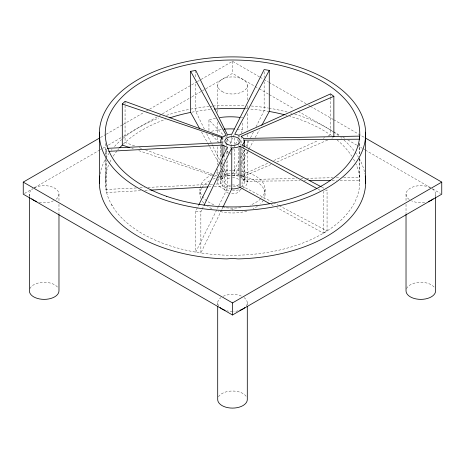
<?xml version="1.0" encoding="UTF-8"?>
<svg xmlns="http://www.w3.org/2000/svg" width="465" height="465" viewBox="0 0 465 465"><rect width="100%" height="100%" fill="white"/><g stroke="black" fill="none" stroke-linecap="round" stroke-linejoin="round"><path stroke-width="0.35" stroke-dasharray="2.33 1.74" d="M105.95 159.931L105.95 189.476L106.619 192.533A127.247 73.464 0 0 0 195.724 252.129L200.857 252.954L200.857 211.883L201.798 209.918M202.118 209.267L203.693 206.001M221.666 209.831L200.857 252.954A127.247 73.464 0 0 0 359.718 180.257L359.497 158.449M221.979 209.18L222.927 207.221M218.486 206.344L195.724 252.129L195.724 211.052L198.607 205.251M218.806 205.699L227.461 188.284L227.461 158.623M230.378 143.848L230.378 142.43L232.651 137.89M232.977 137.245L234.273 134.652M232.651 149.974L233.302 148.678M235.575 144.144L238.818 137.663M239.144 137.018L239.795 135.722M241.091 133.13L242.713 129.892L242.713 121.359M238.882 161.059L231.756 175.282L234.72 175.392A11.834 6.836 0 0 1 238.841 176.334L238.841 146.789M240.504 157.827L244.387 150.073M246.334 146.196L248.92 141.023M250.542 137.791L253.46 131.973M256.046 126.8L264.143 110.641L264.143 81.817M238.824 167.795L234.72 175.392L234.72 145.127M240.533 164.633L247.38 151.974M247.723 151.34L248.746 149.439M249.089 148.812L253.198 141.215M255.25 137.419L259.354 129.822M123.219 144.191L125.062 142.435A127.247 73.464 0 0 1 165.284 119.418M230.28 175.392A11.834 6.836 0 0 0 227.461 175.921L226.159 176.334A11.834 6.836 0 0 0 222.921 178.083L222.125 178.81L214.289 176.159M241.132 186.779L242.079 186.122A11.834 6.836 0 0 0 244.241 181.245L244.241 150.259M100.539 137.477L105.567 134.577M106.194 134.216L122.533 124.783M123.161 124.417L143.9 112.449M146.411 110.996L148.928 109.542M149.556 109.182L191.028 85.24M191.656 84.874L196.683 81.974M197.311 81.608L200.45 79.794M201.083 79.434L232.5 61.293L259.522 76.894M24.482 193.475L32.48 188.854M34.34 187.779L99.626 150.09M100.254 149.724L102.137 148.637M102.765 148.277L107.787 145.376M108.415 145.016L122.853 136.681M123.481 136.315L158.635 116.023M159.263 115.657L161.774 114.21M162.401 113.844L191.278 97.173M191.906 96.813L205.088 89.199M205.716 88.838L232.5 73.377L258.656 88.478M323.297 233.134L327.064 230.954L327.064 189.883L323.297 192.057L323.297 233.134L276.902 207.628M239.504 176.037L267.869 163.238M273.809 160.559L318.014 140.622M323.291 138.245L324.611 137.646M327.906 136.158L330.545 134.972L333.306 136.977M270.932 164.552L241.132 177.427L240.045 176.84M276.896 161.977L327.895 139.953M331.871 138.239L333.196 137.669M191.917 112.181L195.724 111.466A127.247 73.464 0 0 1 211.279 109.362M105.95 155.606L105.95 148.405L106.619 151.456L108.06 151.375M140.57 190.662L106.619 192.533L106.619 160.82M144.906 190.418L149.242 190.179M208.477 186.918L211.366 186.756M214.255 186.599L222.921 186.122L222.921 168.719M136.35 187.976L105.95 189.476A127.247 73.464 0 0 1 109.659 162.634M139.971 187.802L144.313 187.587M147.928 187.407L209.453 184.373M210.18 184.338L213.075 184.198M215.969 184.053L221.038 183.803L221.038 172.271M241.132 147.882L241.132 177.427A11.834 6.836 0 0 1 243.503 179.589L296.426 178.49M300.774 178.403L302.953 178.357M306.575 178.281L332.673 177.74M336.3 177.665L339.921 177.589M343.548 177.514L359.497 177.188A127.247 73.464 0 0 0 355.882 163.825M243.503 146.44L243.503 179.589L244.241 181.245L300.163 180.769M303.796 180.74L307.429 180.705M332.12 180.496L336.48 180.461M340.113 180.426L359.718 180.257M269.276 111.466L264.143 110.641A127.247 73.464 0 0 0 249.106 108.961M195.724 211.052L200.857 211.883M131.909 148.312L133.286 148.777M138.773 150.637L213.598 175.927M134.577 145.9L125.062 142.435L125.062 104.962M139.331 147.632L142.732 148.87M145.452 149.864L214.092 174.869M214.766 175.113L222.921 178.083M321.949 187.186L323.867 188.197M272.746 202.304L242.079 186.122L242.079 147.207M273.385 202.641L278.5 205.338M279.14 205.675L327.064 230.954M318.211 189.261L320.118 190.307M271.182 204.484L273.728 205.885M260.15 77.254L263.289 79.073M263.917 79.434L268.317 81.974M268.944 82.334L306.022 103.742M308.533 105.189L309.789 105.915M310.417 106.282L333.039 119.342M333.667 119.703L364.461 137.477M259.284 88.838L268.7 94.273M269.328 94.639L293.81 108.769M298.204 111.309L340.264 135.594M342.775 137.041L345.286 138.489M347.797 139.942L356.585 145.016M357.213 145.376L362.235 148.277M362.863 148.637L364.746 149.724M365.374 150.09L430.66 187.779M432.52 188.854L440.518 193.475M215.568 118.267A44.39 25.627 0 0 0 208.948 119.982L226.391 138.25M226.891 138.773L230.378 142.43M211.941 135.199L219.416 143.028M223.903 147.725L226.391 150.334M226.891 150.852L229.385 153.462M111.478 204.501L112.356 205.954M243.503 179.589L244.241 181.245M201.548 132.037L207.878 143.429M208.227 144.057L209.285 145.958M209.634 146.591L218.422 162.413M219.829 164.941L221.235 167.476M222.642 170.004L226.159 176.334L226.159 161.919M204.379 129.043L195.724 111.466L195.724 82.642M206.623 133.6L212.714 145.975M213.034 146.626L220.404 161.599M220.73 162.25L222.008 164.854M223.293 167.458L227.461 175.921M435.624 194.184L435.624 196.346M406.026 194.184L406.026 201.397M406.026 204.28L406.026 213.656M359.718 143.476L359.718 154.485M359.718 158.623L359.718 183.338M359.497 143.319L359.497 154.845M330.545 93.895L330.545 96.778M330.545 97.499L330.545 134.972A127.247 73.464 0 0 0 289.759 116.192M265.05 189.354L265.05 194.184M264.143 71.726L264.143 77.492M247.299 85.455L247.299 100.603M247.299 105.654L247.299 109.258M247.299 113.582L247.299 130.177M247.299 134.501L247.299 138.105M247.299 140.994L247.299 146.766M247.299 151.811L247.299 182.106M247.299 302.913L247.299 305.075M244.334 149.678L244.334 182.106M243.503 138.512L243.503 142.116M242.079 145.045L242.079 146.487M241.132 136.35L241.132 139.953M241.132 140.674L241.132 144.999M240.196 143.912L240.196 145.353M238.841 135.257L238.841 137.419M238.841 140.302L238.841 142.464M238.841 143.185L238.841 146.068M234.72 137.919L234.72 144.406M232.5 61.293L232.5 73.377M231.756 134.205L231.756 135.646M231.756 136.367L231.756 147.178M230.378 146.69L230.378 148.114M230.378 153.09L230.378 154.508M227.461 134.844L227.461 136.286M227.461 139.169L227.461 142.772M227.461 147.097L227.461 154.415M226.159 135.257L226.159 137.419M226.159 140.302L226.159 142.464M226.159 143.185L226.159 146.068M226.159 151.834L226.159 156.153M224.804 145.353L224.804 150.393M224.804 154.717L224.804 160.483M224.804 164.808L224.804 189.354M222.921 137.012L222.921 144.214M222.921 158.629L222.921 163.779M222.125 137.733L222.125 144.22M222.125 160.076L222.125 165.121M222.125 169.44L222.125 178.81A11.834 6.836 0 0 0 230.28 188.813M221.84 140.517L221.84 156.374M221.84 161.419L221.84 166.464M221.84 171.509L221.84 178.711M221.038 142.726L221.038 157.862M221.038 162.186L221.038 167.226M220.666 146.074L220.666 158.321M220.666 163.366L220.666 169.132M220.666 173.457L220.666 182.106M217.701 85.455L217.701 109.258M217.701 109.978L217.701 112.861M217.701 122.243L217.701 134.501M217.701 137.384L217.701 141.715M217.701 146.766L217.701 164.796M217.701 169.12L217.701 174.892M217.701 179.217L217.701 182.106M217.701 302.913L217.701 305.075M208.948 119.982L208.948 132.066M199.95 194.184L199.95 189.354A32.55 18.792 0 0 0 214.911 205.164M195.724 70.395L195.724 78.318M125.062 101.358L125.062 104.241M106.619 151.456L106.619 157.222M105.282 143.476L105.282 154.485M105.282 158.623L105.282 183.338M58.974 194.184L58.974 201.397M58.974 204.28L58.974 213.656M29.376 194.184L29.376 196.346M100.062 174.067A133.164 76.882 0 0 1 105.514 158.96M105.851 158.344A133.164 76.882 0 0 1 108.891 153.502M111.228 150.34A133.164 76.882 0 0 1 112.007 149.37M114.489 146.481A133.164 76.882 0 0 1 121.586 139.558M123.149 138.227A133.164 76.882 0 0 1 158.809 118.064M166.522 115.32A133.164 76.882 0 0 1 190.028 109.234M190.685 109.106A133.164 76.882 0 0 1 208.919 106.433M210.29 106.299A133.164 76.882 0 0 1 212.36 106.107M213.046 106.043A133.164 76.882 0 0 1 245.032 105.561M251.263 105.985A133.164 76.882 0 0 1 268.311 108.054M268.979 108.159A133.164 76.882 0 0 1 287.934 112.199M290.456 112.885A133.164 76.882 0 0 1 291.712 113.239M294.81 114.158A133.164 76.882 0 0 1 333.045 131.694M333.568 132.043A133.164 76.882 0 0 1 338.572 135.617M340.775 137.349A133.164 76.882 0 0 1 341.851 138.227M343.926 140.006A133.164 76.882 0 0 1 354.9 151.817M355.26 152.311A133.164 76.882 0 0 1 358.439 157.124M359.149 158.344A133.164 76.882 0 0 1 364.938 174.067M109.938 162.041A127.247 73.464 0 0 1 111.478 159.094M113.233 156.188A127.247 73.464 0 0 1 117.366 150.52M117.744 150.056A127.247 73.464 0 0 1 118.918 148.672M245.799 108.734A127.247 73.464 0 0 1 248.45 108.915M285.644 115.047A127.247 73.464 0 0 1 287.021 115.419M336.991 139.872A127.247 73.464 0 0 1 351.767 156.188M353.522 159.094A127.247 73.464 0 0 1 355.062 162.041M239.161 184.326A7.696 4.441 0 0 1 232.5 186.546M230.506 186.395A7.696 4.441 0 0 1 224.804 182.106A7.696 4.441 0 0 1 230.506 177.81M232.5 177.659A7.696 4.441 0 0 1 238.801 179.554M240.196 189.354A7.696 4.441 0 0 1 230.506 193.643M228.652 193.196A7.696 4.441 0 0 1 224.874 188.773A7.696 4.441 0 0 1 230.506 185.058M232.5 184.907A7.696 4.441 0 0 1 238.801 186.802M240.922 176.032A32.55 18.792 0 0 1 263.94 199.049M263.33 200.217A32.55 18.792 0 0 1 260.691 203.583M257.43 206.268A32.55 18.792 0 0 1 253.227 208.675M246.903 211.034A32.55 18.792 0 0 1 218.097 211.034M211.773 208.675A32.55 18.792 0 0 1 207.57 206.268M203.798 203.048A32.55 18.792 0 0 1 202.031 200.799M200.764 198.369A32.55 18.792 0 0 1 201.671 188.151M202.031 187.569A32.55 18.792 0 0 1 209.483 180.897M212.993 179.141A32.55 18.792 0 0 1 215.562 178.136M219.387 176.985A32.55 18.792 0 0 1 231.088 175.41M232.5 175.392A32.55 18.792 0 0 1 238.859 175.753M240.922 171.201A32.55 18.792 0 0 1 261.69 197.672M260.691 198.747A32.55 18.792 0 0 1 250.089 205.164M240.922 207.506A32.55 18.792 0 0 1 224.078 207.506M200.037 187.953A32.55 18.792 0 0 1 212.993 174.305M216.225 173.079A32.55 18.792 0 0 1 218.736 172.323M221.375 171.69A32.55 18.792 0 0 1 231.088 170.574M232.5 170.556A32.55 18.792 0 0 1 238.859 170.922M432.322 188.807A14.799 8.544 0 0 1 435.118 196.393M424.655 202.438A14.799 8.544 0 0 1 411.513 200.822M409.328 199.561A14.799 8.544 0 0 1 410.642 187.988A14.799 8.544 0 0 1 430.73 187.837M34.271 187.837A14.799 8.544 0 0 1 54.358 187.988A14.799 8.544 0 0 1 55.672 199.561M53.487 200.822A14.799 8.544 0 0 1 39.118 202.211M29.882 196.393A14.799 8.544 0 0 1 32.678 188.807M243.997 297.536A14.799 8.544 0 0 1 246.171 306.179M238.161 310.806A14.799 8.544 0 0 1 233.785 311.422M232.5 311.457A14.799 8.544 0 0 1 226.839 310.806M218.829 306.179A14.799 8.544 0 0 1 221.003 297.536M223.188 296.275A14.799 8.544 0 0 1 241.812 296.275M232.5 173.561A14.799 8.544 0 0 1 246.171 178.833A14.799 8.544 0 0 1 242.963 188.145M242.405 188.453A14.799 8.544 0 0 1 232.5 190.65M228.67 190.354A14.799 8.544 0 0 1 217.794 181.176A14.799 8.544 0 0 1 231.861 173.573M29.882 288.62A14.799 8.544 0 0 1 43.693 282.296A14.799 8.544 0 0 1 58.189 288.091M406.532 288.62A14.799 8.544 0 0 1 420.343 282.296A14.799 8.544 0 0 1 434.839 288.091M218.486 396.819A14.799 8.544 0 0 1 232.5 391.019A14.799 8.544 0 0 1 246.514 396.819M241.312 117.587A44.39 25.627 0 0 1 242.713 117.808M211.54 131.304A44.39 25.627 0 0 1 221.16 129.439M237.045 129.171A44.39 25.627 0 0 1 242.713 129.892M222.038 91.495A14.799 8.544 0 0 0 246.793 87.664A14.799 8.544 0 0 0 228.67 77.202A14.799 8.544 0 0 0 222.038 91.495"/><path stroke-width="0.7" d="M204.007 205.344L231.756 147.847A11.834 6.836 0 0 0 240.045 146.295L316.944 188.563M222.927 207.221L231.756 188.924L231.756 147.847M198.927 204.606L227.461 147.213A11.834 6.836 0 0 1 222.921 145.045L108.787 151.334M199.793 128.875L190.65 112.42L190.65 71.343L195.724 70.395L227.461 134.844A11.834 6.836 0 0 1 231.756 134.205L264.143 69.564L269.276 70.395L234.72 134.315A11.834 6.836 0 0 1 238.841 135.257L330.545 93.895L333.858 96.307L333.858 136.663M261.749 125.393L269.276 111.466L269.276 70.395M119.732 147.76A127.247 73.464 0 0 1 122.301 145.068L122.301 103.991L125.062 101.358L222.921 137.012A11.834 6.836 0 0 1 226.159 135.257L190.65 71.343M365.089 137.843L441.75 182.106L441.75 194.184L232.5 314.991L23.25 194.184L23.25 182.106L99.911 137.843M23.25 182.106L232.5 302.913L441.75 182.106M333.858 96.307L241.132 136.35A11.834 6.836 0 0 1 243.503 138.512L359.497 136.111L359.678 138.57M150.683 190.104L207.756 186.959M107.398 148.329L221.038 142.726A11.834 6.836 0 0 1 222.125 137.733L122.301 103.991M321.315 186.849L242.079 145.045A11.834 6.836 0 0 0 244.241 140.168L359.718 139.186M309.609 180.687L330.667 180.507M122.301 145.068L129.851 147.62M231.756 188.924A11.834 6.836 0 0 0 240.045 187.366L269.915 203.786M435.624 197.067L435.624 290.834A14.799 8.544 0 0 1 420.825 299.373A14.799 8.544 0 0 1 406.026 290.834L406.026 214.377M365.635 132.17L365.635 183.716M247.299 306.516L247.299 399.563A14.799 8.544 0 0 1 232.5 408.101A14.799 8.544 0 0 1 217.701 399.563L217.701 306.516M244.241 140.168L244.241 146.655M240.045 146.295L240.045 187.366M232.5 302.913L232.5 314.991M222.921 145.045L222.921 157.292M221.84 137.64L221.84 139.076M99.365 132.17L99.365 183.716M58.974 214.377L58.974 290.834A14.799 8.544 0 0 1 44.175 299.373A14.799 8.544 0 0 1 29.376 290.834L29.376 197.067M365.246 175.991A133.164 76.882 0 0 1 238.074 258.918L232.5 258.377L226.926 258.918A133.164 76.882 0 0 1 99.754 175.991M169.87 117.848A127.247 73.464 0 0 1 190.65 112.42M214.568 109.066A127.247 73.464 0 0 1 245.136 108.694M269.276 111.466A127.247 73.464 0 0 1 284.255 114.686M244.91 307.563A14.799 8.544 0 0 1 239.899 310.312M225.101 310.312A14.799 8.544 0 0 1 220.09 307.563M36.776 201.583A14.799 8.544 0 0 1 31.765 198.834M433.235 198.834A14.799 8.544 0 0 1 428.224 201.583M219.742 117.546A44.39 25.627 0 0 1 239.899 117.395M224.014 129.148A44.39 25.627 0 0 1 234.157 128.974M232.5 210.052L226.926 210.593A133.164 76.882 0 0 1 118.116 94.412A133.164 76.882 0 0 1 346.884 94.412A133.164 76.882 0 0 1 238.074 210.593L232.5 210.052M166.58 196.311A127.247 73.464 0 0 0 359.718 135.013A127.247 73.464 0 0 0 171.196 69.093A127.247 73.464 0 0 0 166.58 196.311M227.06 144.167A7.696 4.441 0 0 0 239.934 142.18A7.696 4.441 0 0 0 230.506 136.739A7.696 4.441 0 0 0 227.06 144.167"/></g></svg>
